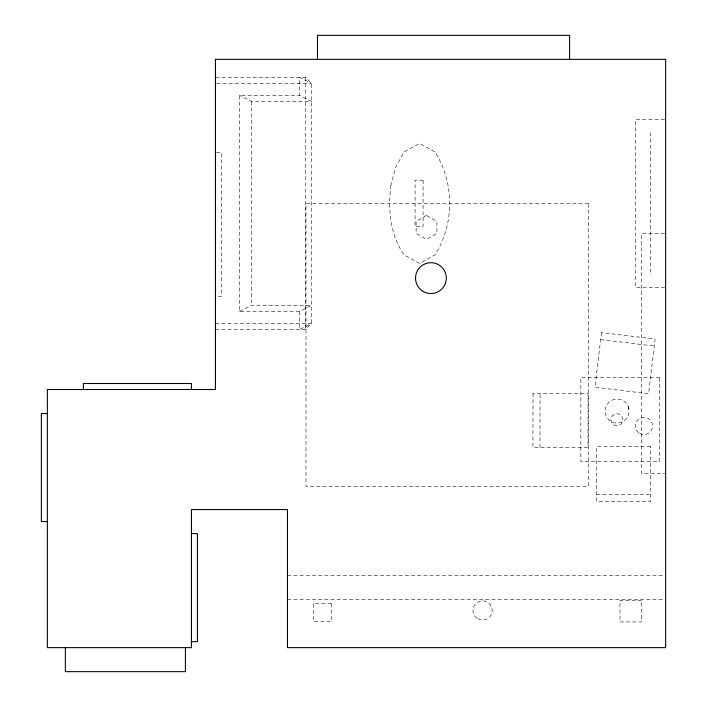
<?xml version="1.0" encoding="UTF-8"?>
<svg xmlns="http://www.w3.org/2000/svg" width="707" height="707" viewBox="0 0 707 707"><rect width="100%" height="100%" fill="white"/><g stroke="black" fill="none" stroke-linecap="round" stroke-linejoin="round"><path stroke-width="0.53" stroke-dasharray="3.54 2.65" d="M539.971 447.354L540.086 393.331M215.432 329.489L305.477 329.489L311.478 323.488L311.478 83.373L305.477 77.372L215.432 77.372M239.443 311.478L251.453 305.477L311.478 305.477L299.476 311.478L239.443 311.478L239.443 95.374L299.476 95.374L311.478 101.384L251.453 101.384L239.443 95.374M216.536 83.373L311.478 83.373L299.476 77.372L299.476 95.374M664.571 119.386L635.637 119.386L635.637 287.466L664.571 287.466M216.439 152.403L221.441 152.403L221.441 296.472L215.432 296.472M664.553 233.443L641.638 233.443L641.638 473.557L664.553 473.557M215.432 323.488L311.478 323.488L299.476 329.489L299.476 311.478M596.611 494.449L650.643 494.449M287.466 575.604L664.571 575.604M287.466 599.616L664.545 599.616M600.658 339.599L654.302 346.032M628.187 406.463L629.106 411.059A12.001 12.001 0 0 1 611.095 421.46A12.001 12.001 0 0 1 611.095 400.666A12.001 12.001 0 0 1 629.106 411.059M650.643 132.598L650.643 274.263M305.477 77.372L305.477 329.489M251.453 101.384L251.453 305.477M533.034 393.313L532.919 447.337L587.994 447.451L588.109 393.428L533.034 393.313M390.918 185.331C387.834 209.122 390.078 234.777 404.13 254.953L419.534 263.455L434.929 254.953C454.53 224.685 454.53 182.176 434.929 151.908L419.534 143.397L404.13 151.908L395.399 167.745L390.918 185.331M601.498 332.59L594.941 387.277L648.584 393.711L655.142 339.033L601.498 332.59M426.515 215.432L416.123 221.432L416.123 233.443L426.515 239.443L436.908 233.443L436.908 221.432L426.515 215.432M423.078 180.179L415.08 180.179L415.08 226.7L423.078 226.7L423.078 180.179M588.524 203.74L305.981 203.74L305.981 486.283L588.524 486.283L588.524 203.74M659.649 377.511L580.854 377.511L580.854 461.547L659.649 461.547L659.649 377.511M650.643 446.426L596.611 446.426L596.611 501.502L650.643 501.502L650.643 446.426M641.638 600.331L620.021 600.331L620.021 621.939L641.638 621.939L641.638 600.331M331.291 603.283L313.281 603.283L313.281 621.294L331.291 621.294L331.291 603.283M639.623 433.418A8.661 8.661 0 0 0 652.614 425.914A8.661 8.661 0 0 0 639.623 418.42A8.661 8.661 0 0 0 639.623 433.418M613.932 424.934A6.001 6.001 0 0 0 622.938 419.737A6.001 6.001 0 0 0 613.932 414.532A6.001 6.001 0 0 0 613.932 424.934M477.764 618.74A9.606 9.606 0 0 0 492.178 610.424A9.606 9.606 0 0 0 477.764 602.108A9.606 9.606 0 0 0 477.764 618.74"/><path stroke-width="1.06" d="M47.351 413.524L41.351 413.524L41.351 521.58L47.351 521.58M191.42 533.582L197.43 533.582L197.43 641.638L191.42 641.638M569.603 59.361L569.603 35.35L317.487 35.35L317.487 59.361M191.42 389.513L191.42 383.512L83.373 383.512L83.373 389.513M185.42 647.639L185.42 671.65L65.362 671.65L65.362 647.639M665.649 59.361L215.432 59.361L215.432 389.513L47.351 389.513L47.351 647.639L191.42 647.639L191.42 509.57L287.466 509.57L287.466 647.639L665.649 647.639L665.649 59.361M423.228 291.452A15.413 15.413 0 0 0 446.347 278.107A15.413 15.413 0 0 0 423.228 264.763A15.413 15.413 0 0 0 423.228 291.452"/></g></svg>
